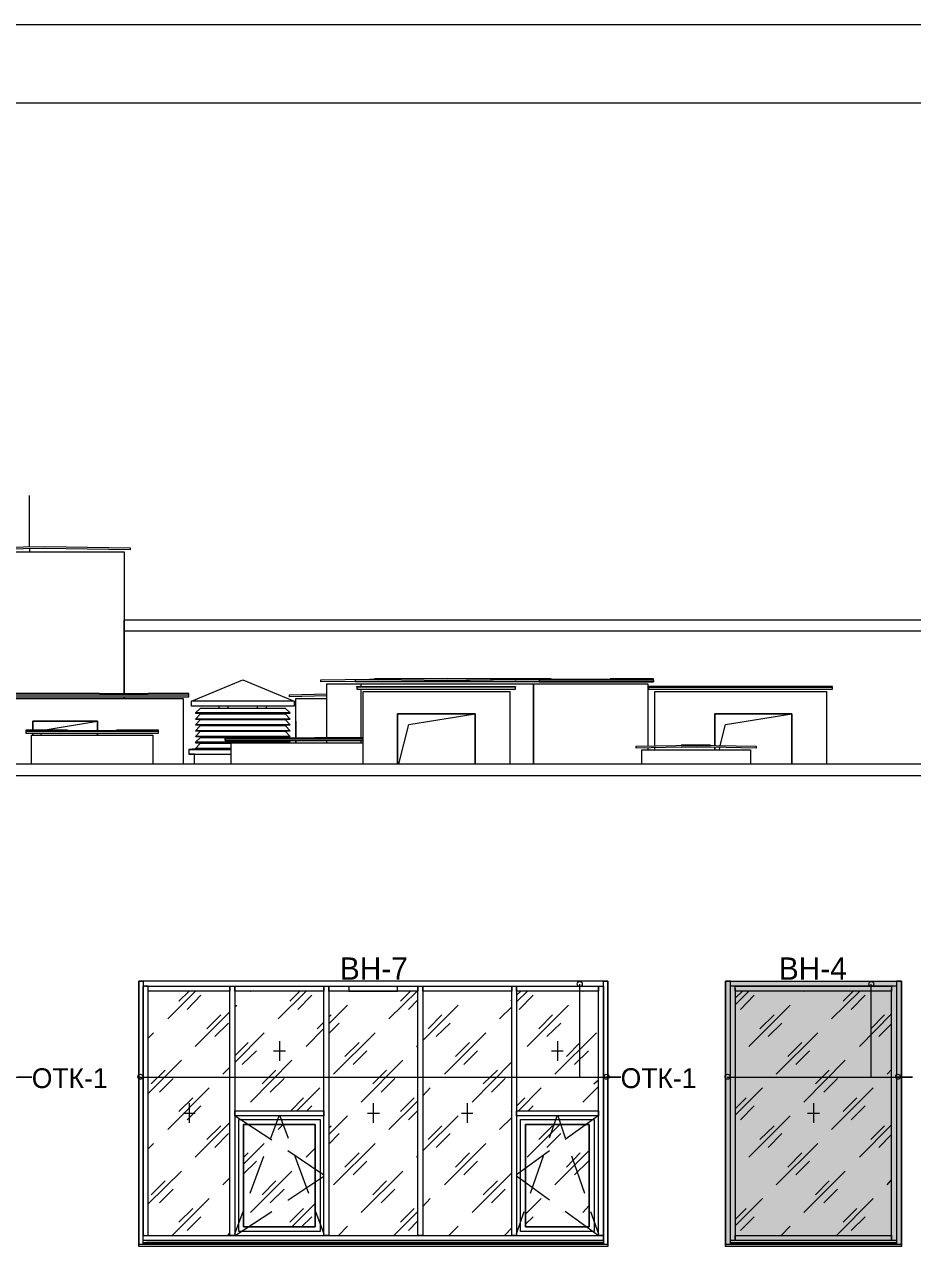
# Model space of a CAD drawing. Header units: millimetres. Extents: x 2294 to 908349, y -83289 to 219220.
# Drawn here: x 375031 to 384406, y 52023 to 64928 of the extents above; entities that cross this region are included whole.
import ezdxf

# ---------------------------------------------------------------- set-up
doc = ezdxf.new("R2010")
doc.units = ezdxf.units.MM
doc.layers.add('PDF _Геометрия', color=7, linetype='Continuous')
doc.layers.add('PDF _Текст', color=7, linetype='Continuous')

msp = doc.modelspace()

# ---------------------------------------------------------------- hatches: boundary and pattern name
at = {"transparency": 33554551}
h = msp.add_hatch(color=3, dxfattribs=at)
h.dxf.hatch_style = 1
h.paths.add_polyline_path([(382432.3, 54829.3), (384290.2, 54829.3), (384290.2, 52022.8), (382432.3, 52022.8)])

# ---------------------------------------------------------------- linework, layer by layer
at = {"layer": 'PDF _Геометрия', "lineweight": 9}
for points in [[(317601.8, 64927.7), (367909.9, 64927.7), (368373.3, 64927.7), (408097.8, 64927.7)], [(317601.8, 64101.5), (408097.8, 64101.5)], [(375083.7, 59410.8), (375083.7, 59952.8)], [(375083.7, 59388.9), (375083.7, 59358.3)], [(374401.7, 57120), (374401.7, 59358.3), (374511, 59358.3), (375975.5, 59358.3), (376084.7, 59358.3), (376084.7, 57858.8), (376084.7, 58637)], [(376084.7, 58641.4), (387931.7, 58641.4)], [(376084.7, 58523.3), (387931.7, 58523.3)], [(376827.9, 57727.7), (376792.9, 57727.7), (376792.9, 57780.2), (377335, 58007.5), (377877.1, 57780.2), (376792.9, 57780.2), (377335, 58007.5), (377877.1, 57780.2), (377877.1, 57727.7), (377842.1, 57727.7)], [(378524.1, 57990), (378161.2, 57985.6), (378161.2, 58007.5), (378930.6, 58016.2), (378725.2, 58016.2)], [(378222.4, 57395.5), (378222.4, 57963.8), (378331.7, 57963.8), (379529.5, 57963.8)], [(378226.8, 57963.8), (379634.5, 57963.8)], [(381671.6, 57998.7), (381671.6, 57985.6), (378524.1, 57985.6), (378524.1, 58007.5), (379494.6, 58020.6), (380465.1, 58007.5), (380465.1, 57985.6), (381671.6, 57985.6), (381671.6, 58007.5)], [(378585.3, 57937.5), (378585.3, 57963.8), (378694.6, 57963.8), (380294.6, 57963.8), (380403.9, 57963.8), (380403.9, 57120), (380403.9, 57627.2)], [(378589.7, 57963.8), (380395.1, 57963.8), (381606, 57963.8)], [(378725.2, 57963.8), (379136.1, 57963.8)], [(379184.2, 58016.2), (379494.6, 58020.6), (379083.6, 58016.2)], [(379184.2, 57994.4), (379494.6, 57998.7), (379083.6, 57994.4)], [(379083.6, 57963.8), (379861.8, 57963.8)], [(379184.2, 57963.8), (379805, 57963.8)], [(379805, 58016.2), (379494.6, 58020.6), (379861.8, 58016.2)], [(380465.1, 58007.5), (381671.6, 58007.5), (381671.6, 58016.2), (381212.6, 58016.2), (381212.6, 58011.9), (380591.8, 58011.9), (380591.8, 58016.2), (379695.7, 58016.2), (380465.1, 58007.5), (380465.1, 57985.6), (379494.6, 57998.7), (379805, 57994.4)], [(379861.8, 57994.4), (379494.6, 57998.7), (379695.7, 57998.7)], [(380403.9, 57727.7), (380403.9, 57120), (380403.9, 57963.8), (381501.1, 57963.8), (381610.4, 57963.8), (381610.4, 57312.4)], [(380591.8, 58011.9), (381212.6, 58011.9)], [(380591.8, 57963.8), (381212.6, 57963.8)], [(374690.2, 57850.1), (374690.2, 57828.2), (376766.7, 57828.2), (376766.7, 57850.1)], [(374690.2, 57841.4), (374690.2, 57828.2), (376766.7, 57828.2), (376766.7, 57841.4)], [(375822.5, 57858.8), (376338.3, 57858.8)], [(378222.4, 57837), (377829, 57828.2), (377829, 57850.1), (378222.4, 57858.8)], [(378541.6, 57928.8), (378541.6, 57906.9), (380215.9, 57906.9), (380215.9, 57928.8)], [(378541.6, 57920), (378541.6, 57906.9), (380215.9, 57906.9), (380215.9, 57920)], [(378585.3, 57395.5), (378585.3, 57906.9)], [(378607.1, 57120), (378607.1, 57885.1), (378712.1, 57885.1), (380045.4, 57885.1), (380154.7, 57885.1), (380154.7, 57120)], [(378611.5, 57885.1), (380150.3, 57885.1)], [(381619.2, 57928.8), (381619.2, 57906.9), (383560.1, 57906.9), (383560.1, 57928.8)], [(381619.2, 57920), (381619.2, 57906.9), (383560.1, 57906.9), (383560.1, 57920)], [(381684.7, 57312.4), (381684.7, 57885.1), (381789.7, 57885.1), (383389.6, 57885.1), (383498.9, 57885.1), (383498.9, 57120)], [(381689.1, 57885.1), (383494.6, 57885.1)], [(382047.6, 57937.5), (382410.4, 57937.5)], [(382047.6, 57885.1), (382410.4, 57885.1)], [(374755.8, 57120), (374755.8, 57810.8), (374860.7, 57810.8), (376596.2, 57810.8), (376705.5, 57810.8), (376705.5, 57120)], [(377877.1, 57780.2), (377877.1, 57727.7), (376792.9, 57727.7), (376792.9, 57780.2)], [(377837.7, 57657.8), (377785.3, 57705.8), (376884.7, 57705.8), (376836.7, 57657.8)], [(377085.8, 57705.8), (377085.8, 57727.7)], [(377177.6, 57727.7), (377177.6, 57705.8)], [(377492.4, 57705.8), (377492.4, 57727.7)], [(377584.2, 57727.7), (377584.2, 57705.8)], [(377894.6, 57570.3), (377894.6, 57391.1), (377894.6, 57810.8), (377999.5, 57810.8), (378222.4, 57810.8)], [(375227.9, 57474.1), (375800.6, 57570.3)], [(377837.7, 57592.2), (377785.3, 57644.6), (376884.7, 57644.6), (376836.7, 57592.2)], [(377837.7, 57531), (377785.3, 57583.4), (376884.7, 57583.4), (376836.7, 57531)], [(377085.8, 57644.6), (377085.8, 57653.4)], [(377085.8, 57583.4), (377085.8, 57592.2)], [(377177.6, 57653.4), (377177.6, 57644.6)], [(377177.6, 57592.2), (377177.6, 57583.4)], [(377492.4, 57644.6), (377492.4, 57653.4)], [(377492.4, 57583.4), (377492.4, 57592.2)], [(377584.2, 57653.4), (377584.2, 57644.6)], [(377584.2, 57592.2), (377584.2, 57583.4)], [(378983.1, 57120), (379088, 57535.3), (379787.5, 57649)], [(382375.4, 57312.4), (382432.3, 57535.3), (383131.7, 57649)], [(375044.3, 57465.4), (375044.3, 57443.5), (376447.6, 57443.5), (376447.6, 57465.4)], [(375044.3, 57452.3), (375044.3, 57443.5), (376447.6, 57443.5), (376447.6, 57452.3)], [(375206.1, 57421.7), (375210.4, 57443.5)], [(375485.8, 57469.8), (376001.7, 57469.8)], [(377837.7, 57469.8), (377785.3, 57522.2), (376884.7, 57522.2), (376836.7, 57469.8)], [(377785.3, 57461), (376884.7, 57461), (376836.7, 57408.6)], [(377085.8, 57522.2), (377085.8, 57531)], [(377085.8, 57461), (377085.8, 57469.8)], [(377177.6, 57531), (377177.6, 57522.2)], [(377177.6, 57469.8), (377177.6, 57461)], [(377492.4, 57522.2), (377492.4, 57531)], [(377492.4, 57461), (377492.4, 57469.8)], [(377584.2, 57531), (377584.2, 57522.2)], [(377584.2, 57469.8), (377584.2, 57461)], [(375105.5, 57120), (375105.5, 57421.7), (375214.8, 57421.7), (376277.1, 57421.7), (376386.4, 57421.7), (376386.4, 57120)], [(377789.7, 57391.1), (377785.3, 57395.5), (376884.7, 57395.5), (376836.7, 57347.4)], [(377212.6, 57334.3), (376884.7, 57334.3), (376836.7, 57281.8)], [(377085.8, 57395.5), (377085.8, 57408.6)], [(377085.8, 57334.3), (377085.8, 57343)], [(378607.1, 57395.5), (378095.7, 57395.5), (378095.7, 57391.1), (377579.8, 57391.1), (377579.8, 57395.5), (377151.4, 57395.5), (377151.4, 57386.7)], [(377151.4, 57378), (377151.4, 57364.9), (377151.4, 57386.7), (378607.1, 57386.7)], [(378607.1, 57364.9), (377151.4, 57364.9), (378607.1, 57364.9)], [(377177.6, 57408.6), (377177.6, 57395.5)], [(377177.6, 57343), (377177.6, 57334.3)], [(377212.6, 57120), (377212.6, 57343), (377321.9, 57343), (378607.1, 57343)], [(377492.4, 57395.5), (377492.4, 57408.6)], [(377579.8, 57391.1), (378095.7, 57391.1)], [(377584.2, 57408.6), (377584.2, 57395.5)], [(377837.7, 57347.4), (377815.9, 57364.9)], [(378222.4, 57343), (378222.4, 57364.9)], [(378585.3, 57343), (378585.3, 57364.9)], [(381964.5, 57294.9), (382121.9, 57299.3), (381488, 57286.2), (381488, 57308), (382121.9, 57316.8), (381964.5, 57316.8)], [(382274.9, 57316.8), (382121.9, 57316.8), (382755.8, 57308), (382755.8, 57286.2), (382121.9, 57299.3), (382274.9, 57294.9)], [(376876, 57281.8), (376766.7, 57273.1), (377212.6, 57273.1)], [(376766.7, 57273.1), (376766.7, 57220.6), (377212.6, 57220.6)], [(376827.9, 57120), (376827.9, 57220.6), (376775.5, 57220.6)], [(376836.7, 57281.8), (377212.6, 57281.8), (376836.7, 57281.8)], [(381549.2, 57120), (381549.2, 57268.7), (381658.5, 57268.7), (382585.3, 57268.7), (382694.6, 57268.7), (382694.6, 57120)], [(381610.4, 57290.5), (381610.4, 57268.7)], [(381684.7, 57268.7), (381684.7, 57290.5)], [(382366.7, 57268.7), (382371.1, 57294.9)], [(356452, 56997.6), (356452, 57120), (408360.1, 57120), (408360.1, 56997.6)], [(356452, 57120), (356452, 56997.6), (408360.1, 56997.6), (408360.1, 57120)], [(374672.7, 54794.4), (374672.7, 53810.8), (375109.9, 53810.8), (374956.9, 53810.8)], [(376312.1, 52140.8), (377225.7, 52140.8), (378218.1, 52140.8), (379210.4, 52140.8), (380202.8, 52140.8), (381116.4, 52140.8), (381142.7, 52140.8), (381090.2, 52140.8), (381090.2, 53430.4), (381090.2, 54772.5), (381142.7, 54772.5), (381142.7, 53430.4), (381142.7, 54746.3), (381142.7, 54825), (381190.7, 54825), (378454.1, 54825), (378379.8, 54825), (376237.8, 54825), (376237.8, 52035.9), (376237.8, 52114.6), (376237.8, 53430.4), (376237.8, 54746.3), (376237.8, 54825), (376285.8, 54825)], [(376312.1, 54772.5), (377225.7, 54772.5), (378218.1, 54772.5), (379210.4, 54772.5), (380202.8, 54772.5), (381116.4, 54772.5), (381142.7, 54772.5), (381142.7, 54825), (381116.4, 54825), (380202.8, 54825), (379210.4, 54825), (378218.1, 54825), (377225.7, 54825), (376312.1, 54825), (376285.8, 54825), (376285.8, 54746.3), (376285.8, 53430.4), (376285.8, 52140.8), (376338.3, 52140.8), (376338.3, 53430.4), (376338.3, 54772.5), (376285.8, 54772.5), (376299, 54772.5)], [(376285.8, 52049), (376285.8, 52114.6), (376285.8, 53430.4), (376285.8, 54772.5)], [(376543.8, 54427.2), (376836.7, 54720.1)], [(376661.8, 54615.1), (376771.1, 54720.1)], [(377418.1, 54720.1), (377422.4, 54720.1)], [(377711, 54427.2), (378003.9, 54720.1)], [(377833.4, 54615.1), (377938.3, 54720.1)], [(378585.3, 54720.1), (378589.7, 54720.1)], [(378878.2, 54427.2), (379175.4, 54720.1)], [(379000.6, 54615.1), (379105.5, 54720.1)], [(379756.9, 54720.1), (379756.9, 54720.1)], [(380224.6, 54606.4), (380342.7, 54720.1)], [(380224.6, 54676.3), (380272.7, 54720.1)], [(380889.1, 54794.4), (380889.1, 53810.8), (381326.3, 53810.8), (381173.3, 53810.8)], [(380924.1, 54720.1), (380928.5, 54720.1)], [(382532.8, 54746.3), (382532.8, 52088.4), (382484.7, 52088.4), (382484.7, 54746.3), (382484.7, 54825), (382432.3, 54825), (382432.3, 54746.3), (382432.3, 52114.6), (382432.3, 52035.9), (382432.3, 54825), (384290.2, 54825), (384290.2, 52035.9), (384290.2, 52114.6), (384290.2, 54746.3), (384290.2, 54825), (384237.7, 54825), (384237.7, 54746.3), (384237.7, 52088.4), (384185.3, 52088.4), (384185.3, 54746.3)], [(382484.7, 52049), (382484.7, 52114.6), (382484.7, 54746.3)], [(384185.3, 54763.8), (384185.3, 54772.5), (384185.3, 54720.1), (382532.8, 54720.1), (382532.8, 54772.5), (384185.3, 54772.5)], [(382532.8, 54763.8), (382532.8, 54772.5)], [(382532.8, 54575.8), (382677.1, 54720.1)], [(382532.8, 54645.7), (382611.5, 54720.1)], [(383258.5, 54720.1), (383262.9, 54720.1)], [(383551.4, 54427.2), (383848.7, 54720.1)], [(383673.8, 54615.1), (383778.7, 54720.1)], [(383966.7, 54794.4), (383966.7, 53810.8), (384403.9, 53810.8), (384250.8, 53810.8)], [(384237.7, 54746.3), (384237.7, 52114.6), (384237.7, 52049)], [(376749.2, 54527.7), (376893.5, 54676.3)], [(377916.4, 54527.7), (378065.1, 54676.3)], [(379083.6, 54527.7), (379184.2, 54628.3)], [(380167.8, 54615.1), (380176.5, 54623.9)], [(380255.2, 54527.7), (380399.5, 54676.3)], [(382589.6, 54527.7), (382733.9, 54676.3)], [(383756.9, 54527.7), (383905.5, 54676.3)], [(376832.3, 54134.3), (377199.5, 54501.5)], [(376954.7, 54322.2), (377103.3, 54470.9)], [(377252, 54553.9), (377273.8, 54571.4)], [(378244.3, 54374.7), (378441, 54571.4)], [(378244.3, 54444.6), (378270.5, 54470.9)], [(379236.7, 54199.8), (379608.2, 54571.4)], [(379293.5, 54322.2), (379437.7, 54470.9)], [(380045.4, 54427.2), (380176.5, 54553.9)], [(380338.3, 54134.3), (380775.4, 54571.4)], [(380460.7, 54322.2), (380605, 54470.9)], [(382677.1, 54134.3), (383114.2, 54571.4)], [(382795.1, 54322.2), (382943.7, 54470.9)], [(383844.3, 54134.3), (384185.3, 54479.6)], [(383966.7, 54322.2), (384111, 54470.9)], [(377042.1, 54239.2), (377186.4, 54383.4)], [(378121.9, 54322.2), (378191.8, 54392.2)], [(378244.3, 54274.2), (378353.6, 54383.4)], [(379376.5, 54239.2), (379525.2, 54383.4)], [(380543.8, 54239.2), (380692.4, 54383.4)], [(382882.5, 54239.2), (383026.8, 54383.4)], [(384049.8, 54239.2), (384185.3, 54374.7)], [(376338.3, 54221.7), (376395.1, 54278.5)], [(377252, 53968.1), (377562.3, 54278.5)], [(378003.9, 54134.3), (378191.8, 54326.6)], [(378292.4, 53841.4), (378733.9, 54278.5)], [(379464, 53841.4), (379901.1, 54278.5)], [(380631.2, 53841.4), (381068.3, 54278.5)], [(382965.6, 53841.4), (383407.1, 54278.5)], [(377252, 54038.1), (377391.8, 54178)], [(377330.6, 53946.3), (377479.3, 54090.5)], [(377658.5, 54090.5), (377785.3, 54090.5)], [(377724.1, 54191.1), (377724.1, 53985.6)], [(378414.8, 54029.3), (378563.4, 54178)], [(378502.2, 53946.3), (378646.5, 54090.5)], [(379171.1, 54134.3), (379184.2, 54147.4)], [(379582, 54029.3), (379730.6, 54178)], [(379669.4, 53946.3), (379813.7, 54090.5)], [(380596.2, 54090.5), (380718.6, 54090.5)], [(380657.4, 54191.1), (380657.4, 53985.6)], [(380753.6, 54029.3), (380897.8, 54178)], [(380836.6, 53946.3), (380985.3, 54090.5)], [(383088, 54029.3), (383236.6, 54178)], [(383175.4, 53946.3), (383319.7, 54090.5)], [(376338.3, 53640.3), (376688, 53990)], [(377418.1, 53548.5), (377855.2, 53990)], [(378585.3, 53548.5), (379026.8, 53990)], [(379756.9, 53548.5), (380176.5, 53972.5)], [(383258.5, 53548.5), (383695.7, 53990)], [(376368.9, 53740.8), (376517.5, 53885.1)], [(377125.2, 53841.4), (377199.5, 53915.7)], [(377540.5, 53740.8), (377684.7, 53885.1)], [(378707.7, 53740.8), (378852, 53885.1)], [(379874.9, 53740.8), (380023.5, 53885.1)], [(383380.9, 53740.8), (383525.2, 53885.1)], [(384137.2, 53841.4), (384185.3, 53893.8)], [(373160.2, 53810.8), (375109.9, 53810.8)], [(376250.9, 53810.8), (381326.3, 53810.8)], [(376456.3, 53653.4), (376600.6, 53797.7)], [(376543.8, 53259.9), (376980.9, 53697.1)], [(377623.5, 53653.4), (377772.2, 53797.7)], [(377907.7, 53456.7), (378148.1, 53697.1)], [(378795.1, 53653.4), (378939.4, 53797.7)], [(379236.7, 53614), (379315.3, 53697.1)], [(379962.3, 53653.4), (380106.6, 53797.7)], [(380246.5, 53456.7), (380486.9, 53697.1)], [(380924.1, 53548.5), (381090.2, 53714.6)], [(381042.1, 53740.8), (381090.2, 53784.5)], [(382449.8, 53810.8), (384403.9, 53810.8)], [(382532.8, 53408.6), (382821.3, 53697.1)], [(383468.3, 53653.4), (383612.6, 53797.7)], [(383551.4, 53259.9), (383988.6, 53697.1)], [(376661.8, 53447.9), (376810.4, 53592.2)], [(377842.1, 53456.7), (377977.6, 53592.2)], [(378878.2, 53259.9), (379184.2, 53561.6)], [(379000.6, 53447.9), (379144.8, 53592.2)], [(380224.6, 53504.8), (380312.1, 53592.2)], [(382532.8, 53478.5), (382650.9, 53592.2)], [(383673.8, 53447.9), (383818.1, 53592.2)], [(376312.1, 52088.4), (377225.7, 52088.4), (378218.1, 52088.4), (379210.4, 52088.4), (380202.8, 52088.4), (381116.4, 52088.4), (381142.7, 52088.4), (381142.7, 52140.8), (381142.7, 53430.4), (381142.7, 52114.6), (381142.7, 52049)], [(376709.9, 53430.4), (376832.3, 53430.4)], [(376749.2, 53360.5), (376893.5, 53509.1)], [(376771.1, 53535.4), (376771.1, 53329.9)], [(378012.6, 53456.7), (378065.1, 53509.1)], [(378650.9, 53430.4), (378777.6, 53430.4)], [(378712.1, 53535.4), (378712.1, 53329.9)], [(379083.6, 53360.5), (379184.2, 53461)], [(379643.2, 53430.4), (379765.6, 53430.4)], [(379704.4, 53535.4), (379704.4, 53329.9)], [(380167.8, 53447.9), (380176.5, 53452.3)], [(380347, 53456.7), (380399.5, 53509.1)], [(382589.6, 53360.5), (382733.9, 53509.1)], [(383297.8, 53430.4), (383424.6, 53430.4)], [(383359, 53535.4), (383359, 53329.9)], [(383756.9, 53360.5), (383905.5, 53509.1)], [(376832.3, 52967.1), (377199.5, 53334.3)], [(376954.7, 53155), (377103.3, 53299.3)], [(377256.3, 53404.2), (377641, 53150.7)], [(377632.3, 53168.1), (377719.7, 53404.2)], [(377711, 53259.9), (377763.4, 53312.4)], [(377728.5, 53404.2), (377815.9, 53168.1)], [(378244.3, 53207.5), (378441, 53404.2)], [(378244.3, 53277.4), (378270.5, 53299.3)], [(379236.7, 53032.6), (379608.2, 53404.2)], [(379293.5, 53155), (379437.7, 53299.3)], [(380045.4, 53259.9), (380176.5, 53386.7)], [(380338.3, 52967.1), (380683.6, 53312.4)], [(380460.7, 53155), (380605, 53299.3)], [(380574.4, 53172.5), (380653, 53404.2)], [(380661.8, 53404.2), (380740.5, 53172.5)], [(381085.8, 53404.2), (380740.5, 53155)], [(382677.1, 52967.1), (383114.2, 53404.2)], [(382795.1, 53155), (382943.7, 53299.3)], [(383844.3, 52967.1), (384185.3, 53308)], [(383966.7, 53155), (384111, 53299.3)], [(377042.1, 53067.6), (377186.4, 53216.2)], [(378244.3, 53102.6), (378353.6, 53216.2)], [(379376.5, 53067.6), (379525.2, 53216.2)], [(380543.8, 53067.6), (380692.4, 53216.2)], [(382882.5, 53067.6), (383026.8, 53216.2)], [(384049.8, 53067.6), (384185.3, 53207.5)], [(376338.3, 53054.5), (376395.1, 53111.3)], [(377343.8, 52892.7), (377562.3, 53111.3)], [(378003.9, 52967.1), (378100, 53063.2)], [(378292.4, 52674.2), (378733.9, 53111.3)], [(379464, 52674.2), (379901.1, 53111.3)], [(382965.6, 52674.2), (383407.1, 53111.3)], [(377343.8, 52962.7), (377391.8, 53010.8)], [(377343.8, 52792.2), (377479.3, 52923.3)], [(377413.7, 52586.7), (377558, 52975.8)], [(377811.5, 53037), (378191.8, 52779.1)], [(377885.8, 52975.8), (378030.1, 52586.7)], [(378414.8, 52862.1), (378563.4, 53010.8)], [(378502.2, 52779.1), (378646.5, 52923.3)], [(379171.1, 52967.1), (379184.2, 52980.2)], [(379582, 52862.1), (379730.6, 53010.8)], [(379669.4, 52779.1), (379813.7, 52923.3)], [(380574.4, 53032.6), (380224.6, 52779.1)], [(380373.3, 52586.7), (380508.8, 52980.2)], [(380631.2, 52674.2), (380994, 53037)], [(380753.6, 52862.1), (380897.8, 53010.8)], [(380806, 52980.2), (380941.6, 52586.7)], [(380836.6, 52779.1), (380985.3, 52923.3)], [(383088, 52862.1), (383236.6, 53010.8)], [(383175.4, 52779.1), (383319.7, 52923.3)], [(376338.3, 52473.1), (376688, 52818.4)], [(377418.1, 52381.3), (377855.2, 52818.4)], [(378585.3, 52381.3), (379026.8, 52818.4)], [(379756.9, 52381.3), (380176.5, 52800.9)], [(383258.5, 52381.3), (383695.7, 52818.4)], [(376368.9, 52569.2), (376517.5, 52717.9)], [(377125.2, 52674.2), (377199.5, 52748.5)], [(377540.5, 52569.2), (377684.7, 52717.9)], [(377811.5, 52512.4), (378191.8, 52766)], [(378707.7, 52569.2), (378852, 52717.9)], [(379874.9, 52569.2), (380023.5, 52717.9)], [(380574.4, 52512.4), (380224.6, 52766)], [(383380.9, 52569.2), (383525.2, 52717.9)], [(384137.2, 52674.2), (384185.3, 52726.6)], [(376456.3, 52486.2), (376600.6, 52630.4)], [(376591.8, 52140.8), (376980.9, 52529.9)], [(377623.5, 52486.2), (377772.2, 52630.4)], [(378795.1, 52486.2), (378939.4, 52630.4)], [(379236.7, 52446.8), (379315.3, 52529.9)], [(379962.3, 52486.2), (380106.6, 52630.4)], [(380320.8, 52363.8), (380486.9, 52529.9)], [(382532.8, 52241.4), (382821.3, 52529.9)], [(383468.3, 52486.2), (383612.6, 52630.4)], [(383603.9, 52140.8), (383988.6, 52529.9)], [(376661.8, 52280.7), (376810.4, 52425)], [(377252, 52158.3), (377339.4, 52394.4)], [(377256.3, 52140.8), (377641, 52394.4)], [(377833.4, 52280.7), (377977.6, 52425)], [(377855.2, 52232.6), (378100, 52477.4)], [(378104.4, 52394.4), (378191.8, 52158.3)], [(378930.6, 52140.8), (379184.2, 52394.4)], [(379000.6, 52280.7), (379144.8, 52425)], [(380224.6, 52158.3), (380307.7, 52394.4)], [(381085.8, 52140.8), (380740.5, 52394.4)], [(380924.1, 52381.3), (380994, 52455.6)], [(381007.1, 52394.4), (381090.2, 52158.3)], [(382532.8, 52306.9), (382650.9, 52425)], [(383673.8, 52280.7), (383818.1, 52425)], [(376749.2, 52193.3), (376893.5, 52337.5)], [(377955.8, 52232.6), (378065.1, 52337.5)], [(379083.6, 52193.3), (379184.2, 52293.8)], [(380167.8, 52280.7), (380176.5, 52285.1)], [(380320.8, 52258.9), (380399.5, 52337.5)], [(382589.6, 52193.3), (382733.9, 52337.5)], [(383756.9, 52193.3), (383905.5, 52337.5)], [(376299, 52140.8), (376285.8, 52140.8)], [(377177.6, 52140.8), (377199.5, 52167.1)], [(378344.9, 52140.8), (378441, 52237)], [(379512.1, 52140.8), (379608.2, 52237)], [(380097.9, 52140.8), (380176.5, 52219.5)], [(380775.4, 52232.6), (380775.4, 52237)], [(383018.1, 52140.8), (383114.2, 52237)], [(381190.7, 52031.5), (381190.7, 52022.8), (376237.8, 52022.8), (376237.8, 52049), (376237.8, 52053.4)], [(376237.8, 52049), (381190.7, 52049)], [(376237.8, 52022.8), (376237.8, 52031.5)], [(381142.7, 52088.4), (376285.8, 52088.4)], [(381142.7, 52062.1), (376285.8, 52062.1), (381142.7, 52062.1)], [(381142.7, 52062.1), (376285.8, 52062.1)], [(381190.7, 52053.4), (381190.7, 52049), (381190.7, 52022.8)], [(384290.2, 52031.5), (384290.2, 52022.8), (382432.3, 52022.8), (382432.3, 52049), (382432.3, 52053.4)], [(382432.3, 52049), (384290.2, 52049)], [(382432.3, 52022.8), (382432.3, 52031.5)], [(384237.7, 52088.4), (382484.7, 52088.4)], [(384237.7, 52062.1), (382484.7, 52062.1), (384237.7, 52062.1)], [(384237.7, 52062.1), (382484.7, 52062.1)], [(384290.2, 52053.4), (384290.2, 52049), (384290.2, 52022.8)]]:
    msp.add_lwpolyline(points, dxfattribs=at)
for points in [[(375245.4, 59415.1), (376145.9, 59402), (376145.9, 59380.2), (375245.4, 59393.3), (374340.5, 59380.2), (374340.5, 59402)], [(378524.1, 57985.6), (379494.6, 57998.7)], [(379109.9, 58016.2), (378930.6, 58016.2)], [(374690.2, 57850.1), (376766.7, 57850.1), (376766.7, 57863.2), (376338.3, 57863.2), (376338.3, 57858.8), (375822.5, 57858.8), (375822.5, 57863.2), (374690.2, 57863.2)], [(376084.7, 57810.8), (376084.7, 57828.2)], [(380215.9, 57928.8), (378541.6, 57928.8), (378541.6, 57937.5), (380215.9, 57937.5)], [(381619.2, 57928.8), (383560.1, 57928.8), (383560.1, 57937.5), (382410.4, 57937.5), (382047.6, 57937.5), (381619.2, 57937.5)], [(375800.6, 57570.3), (375118.6, 57570.3), (375118.6, 57474.1), (375118.6, 57570.3), (375800.6, 57570.3), (375800.6, 57469.8)], [(376836.7, 57657.8), (376836.7, 57653.4), (377833.4, 57653.4), (377837.7, 57657.8)], [(376836.7, 57592.2), (377833.4, 57592.2), (377837.7, 57592.2)], [(379787.5, 57649), (378970, 57649), (378970, 57120), (378970, 57649), (379787.5, 57649), (379787.5, 57120)], [(383131.7, 57649), (382318.6, 57649), (382318.6, 57316.8), (382318.6, 57649), (383131.7, 57649), (383131.7, 57120)], [(375044.3, 57465.4), (376447.6, 57465.4), (376447.6, 57474.1), (376001.7, 57474.1), (376001.7, 57469.8), (375485.8, 57469.8), (375485.8, 57474.1), (375044.3, 57474.1)], [(375118.6, 57443.5), (375118.6, 57421.7)], [(375800.6, 57421.7), (375800.6, 57443.5)], [(376836.7, 57531), (377833.4, 57531), (377837.7, 57531)], [(376836.7, 57469.8), (377833.4, 57469.8), (377837.7, 57469.8)], [(377785.3, 57461), (377837.7, 57408.6)], [(376836.7, 57408.6), (377833.4, 57408.6), (377837.7, 57408.6)], [(376836.7, 57347.4), (376836.7, 57343), (377833.4, 57343), (377837.7, 57347.4)], [(377894.6, 57364.9), (377894.6, 57343)], [(382318.6, 57294.9), (382318.6, 57268.7)], [(377199.5, 54720.1), (376338.3, 54720.1), (376338.3, 54772.5), (377199.5, 54772.5)], [(377199.5, 53430.4), (377199.5, 54772.5), (377252, 54772.5), (377252, 53430.4), (377252, 52140.8), (377199.5, 52140.8)], [(378191.8, 54720.1), (377252, 54720.1), (377252, 54772.5), (378191.8, 54772.5)], [(378191.8, 53430.4), (378191.8, 54772.5), (378244.3, 54772.5), (378244.3, 53430.4), (378244.3, 52140.8), (378191.8, 52140.8)], [(379184.2, 54772.5), (379184.2, 54720.1), (378244.3, 54720.1), (378244.3, 54772.5), (378454.1, 54772.5), (378454.1, 54720.1), (378970, 54720.1), (378970, 54772.5)], [(379184.2, 53430.4), (379184.2, 54772.5), (379236.7, 54772.5), (379236.7, 53430.4), (379236.7, 52140.8), (379184.2, 52140.8)], [(380176.5, 54720.1), (379236.7, 54720.1), (379236.7, 54772.5), (380176.5, 54772.5)], [(380176.5, 53430.4), (380176.5, 54772.5), (380224.6, 54772.5), (380224.6, 53430.4), (380224.6, 52140.8), (380176.5, 52140.8)], [(381090.2, 54720.1), (380224.6, 54720.1), (380224.6, 54772.5), (381090.2, 54772.5)], [(381190.7, 52035.9), (381190.7, 52114.6), (381190.7, 53430.4), (381190.7, 54746.3), (381190.7, 54825)], [(382511, 54825), (384237.7, 54825), (384237.7, 54772.5), (382511, 54772.5), (382484.7, 54772.5), (382484.7, 54825)], [(378191.8, 53404.2), (377252, 53404.2), (377252, 53456.7), (378191.8, 53456.7)], [(381090.2, 53404.2), (380224.6, 53404.2), (380224.6, 53456.7), (381090.2, 53456.7)], [(377295.7, 53364.9), (378152.5, 53364.9), (378152.5, 52180.2), (377295.7, 52180.2)], [(378152.5, 53364.9), (378152.5, 52180.2), (377295.7, 52180.2), (377295.7, 53364.9)], [(378100, 53312.4), (377343.8, 53312.4), (377343.8, 52232.6), (378100, 52232.6)], [(377343.8, 52232.6), (377343.8, 53312.4), (378100, 53312.4), (378100, 52232.6)], [(380268.3, 53364.9), (381046.5, 53364.9), (381046.5, 52180.2), (380268.3, 52180.2)], [(381046.5, 53364.9), (381046.5, 52180.2), (380268.3, 52180.2), (380268.3, 53364.9)], [(380994, 53312.4), (380320.8, 53312.4), (380320.8, 52232.6), (380994, 52232.6)], [(380320.8, 52232.6), (380320.8, 53312.4), (380994, 53312.4), (380994, 52232.6)], [(384185.3, 52088.4), (382532.8, 52088.4), (382532.8, 52140.8), (384185.3, 52140.8)]]:
    msp.add_lwpolyline(points, close=True, dxfattribs=at)
for points in [[(380867.2, 54794.4), (380867.2, 54811.9), (380876, 54820.6), (380893.5, 54820.6)], [(380867.2, 54794.4), (380867.2, 54811.9), (380876, 54820.6), (380893.5, 54820.6)], [(380893.5, 54768.1), (380876, 54768.1), (380867.2, 54781.3), (380867.2, 54794.4)], [(380893.5, 54768.1), (380876, 54768.1), (380867.2, 54781.3), (380867.2, 54794.4)], [(380893.5, 54820.6), (380906.6, 54820.6), (380919.7, 54811.9), (380919.7, 54794.4)], [(380893.5, 54820.6), (380906.6, 54820.6), (380919.7, 54811.9), (380919.7, 54794.4)], [(380919.7, 54794.4), (380919.7, 54781.3), (380906.6, 54768.1), (380893.5, 54768.1)], [(380919.7, 54794.4), (380919.7, 54781.3), (380906.6, 54768.1), (380893.5, 54768.1)], [(383944.8, 54794.4), (383944.8, 54811.9), (383953.6, 54820.6), (383971.1, 54820.6)], [(383944.8, 54794.4), (383944.8, 54811.9), (383953.6, 54820.6), (383971.1, 54820.6)], [(383971.1, 54768.1), (383953.6, 54768.1), (383944.8, 54781.3), (383944.8, 54794.4)], [(383971.1, 54768.1), (383953.6, 54768.1), (383944.8, 54781.3), (383944.8, 54794.4)], [(383971.1, 54820.6), (383984.2, 54820.6), (383997.3, 54811.9), (383997.3, 54794.4)], [(383971.1, 54820.6), (383984.2, 54820.6), (383997.3, 54811.9), (383997.3, 54794.4)], [(383997.3, 54794.4), (383997.3, 54781.3), (383984.2, 54768.1), (383971.1, 54768.1)], [(383997.3, 54794.4), (383997.3, 54781.3), (383984.2, 54768.1), (383971.1, 54768.1)], [(376229, 53815.1), (376229, 53832.6), (376237.8, 53841.4), (376255.2, 53841.4)], [(376229, 53815.1), (376229, 53832.6), (376237.8, 53841.4), (376255.2, 53841.4)], [(376255.2, 53788.9), (376237.8, 53788.9), (376229, 53802), (376229, 53815.1)], [(376255.2, 53788.9), (376237.8, 53788.9), (376229, 53802), (376229, 53815.1)], [(376255.2, 53841.4), (376268.4, 53841.4), (376281.5, 53832.6), (376281.5, 53815.1)], [(376255.2, 53841.4), (376268.4, 53841.4), (376281.5, 53832.6), (376281.5, 53815.1)], [(376281.5, 53815.1), (376281.5, 53802), (376268.4, 53788.9), (376255.2, 53788.9)], [(376281.5, 53815.1), (376281.5, 53802), (376268.4, 53788.9), (376255.2, 53788.9)], [(381151.4, 53815.1), (381151.4, 53832.6), (381160.1, 53841.4), (381177.6, 53841.4)], [(381151.4, 53815.1), (381151.4, 53832.6), (381160.1, 53841.4), (381177.6, 53841.4)], [(381177.6, 53788.9), (381160.1, 53788.9), (381151.4, 53802), (381151.4, 53815.1)], [(381177.6, 53788.9), (381160.1, 53788.9), (381151.4, 53802), (381151.4, 53815.1)], [(381177.6, 53841.4), (381190.7, 53841.4), (381203.9, 53832.6), (381203.9, 53815.1)], [(381177.6, 53841.4), (381190.7, 53841.4), (381203.9, 53832.6), (381203.9, 53815.1)], [(381203.9, 53815.1), (381203.9, 53802), (381190.7, 53788.9), (381177.6, 53788.9)], [(381203.9, 53815.1), (381203.9, 53802), (381190.7, 53788.9), (381177.6, 53788.9)], [(382427.9, 53815.1), (382427.9, 53832.6), (382436.6, 53841.4), (382454.1, 53841.4)], [(382427.9, 53815.1), (382427.9, 53832.6), (382436.6, 53841.4), (382454.1, 53841.4)], [(382454.1, 53788.9), (382436.6, 53788.9), (382427.9, 53802), (382427.9, 53815.1)], [(382454.1, 53788.9), (382436.6, 53788.9), (382427.9, 53802), (382427.9, 53815.1)], [(382454.1, 53841.4), (382467.2, 53841.4), (382480.4, 53832.6), (382480.4, 53815.1)], [(382454.1, 53841.4), (382467.2, 53841.4), (382480.4, 53832.6), (382480.4, 53815.1)], [(382480.4, 53815.1), (382480.4, 53802), (382467.2, 53788.9), (382454.1, 53788.9)], [(382480.4, 53815.1), (382480.4, 53802), (382467.2, 53788.9), (382454.1, 53788.9)], [(384229, 53815.1), (384229, 53832.6), (384237.7, 53841.4), (384250.8, 53841.4)], [(384229, 53815.1), (384229, 53832.6), (384237.7, 53841.4), (384250.8, 53841.4)], [(384250.8, 53788.9), (384237.7, 53788.9), (384229, 53802), (384229, 53815.1)], [(384250.8, 53788.9), (384237.7, 53788.9), (384229, 53802), (384229, 53815.1)], [(384250.8, 53841.4), (384264, 53841.4), (384277.1, 53832.6), (384277.1, 53815.1)], [(384250.8, 53841.4), (384264, 53841.4), (384277.1, 53832.6), (384277.1, 53815.1)], [(384277.1, 53815.1), (384277.1, 53802), (384264, 53788.9), (384250.8, 53788.9)], [(384277.1, 53815.1), (384277.1, 53802), (384264, 53788.9), (384250.8, 53788.9)]]:
    msp.add_open_spline(points, degree=3, dxfattribs=at)

# ---------------------------------------------------------------- texts
at = {"layer": 'PDF _Текст', "attachment_point": 4, "style": ''}
for s, insert, char_height in [('ВН-7', (378360.7, 54958.4), 235.29), ('ВН-4', (382994.5, 54958.4), 235.29), ('ОТК-1', (375108.4, 53799.4), 209.3), ('ОТК-1', (381324.6, 53799.4), 209.3)]:
    msp.add_mtext(s, dxfattribs=dict(at, insert=insert, char_height=char_height))

doc.saveas('drawing.dxf')
